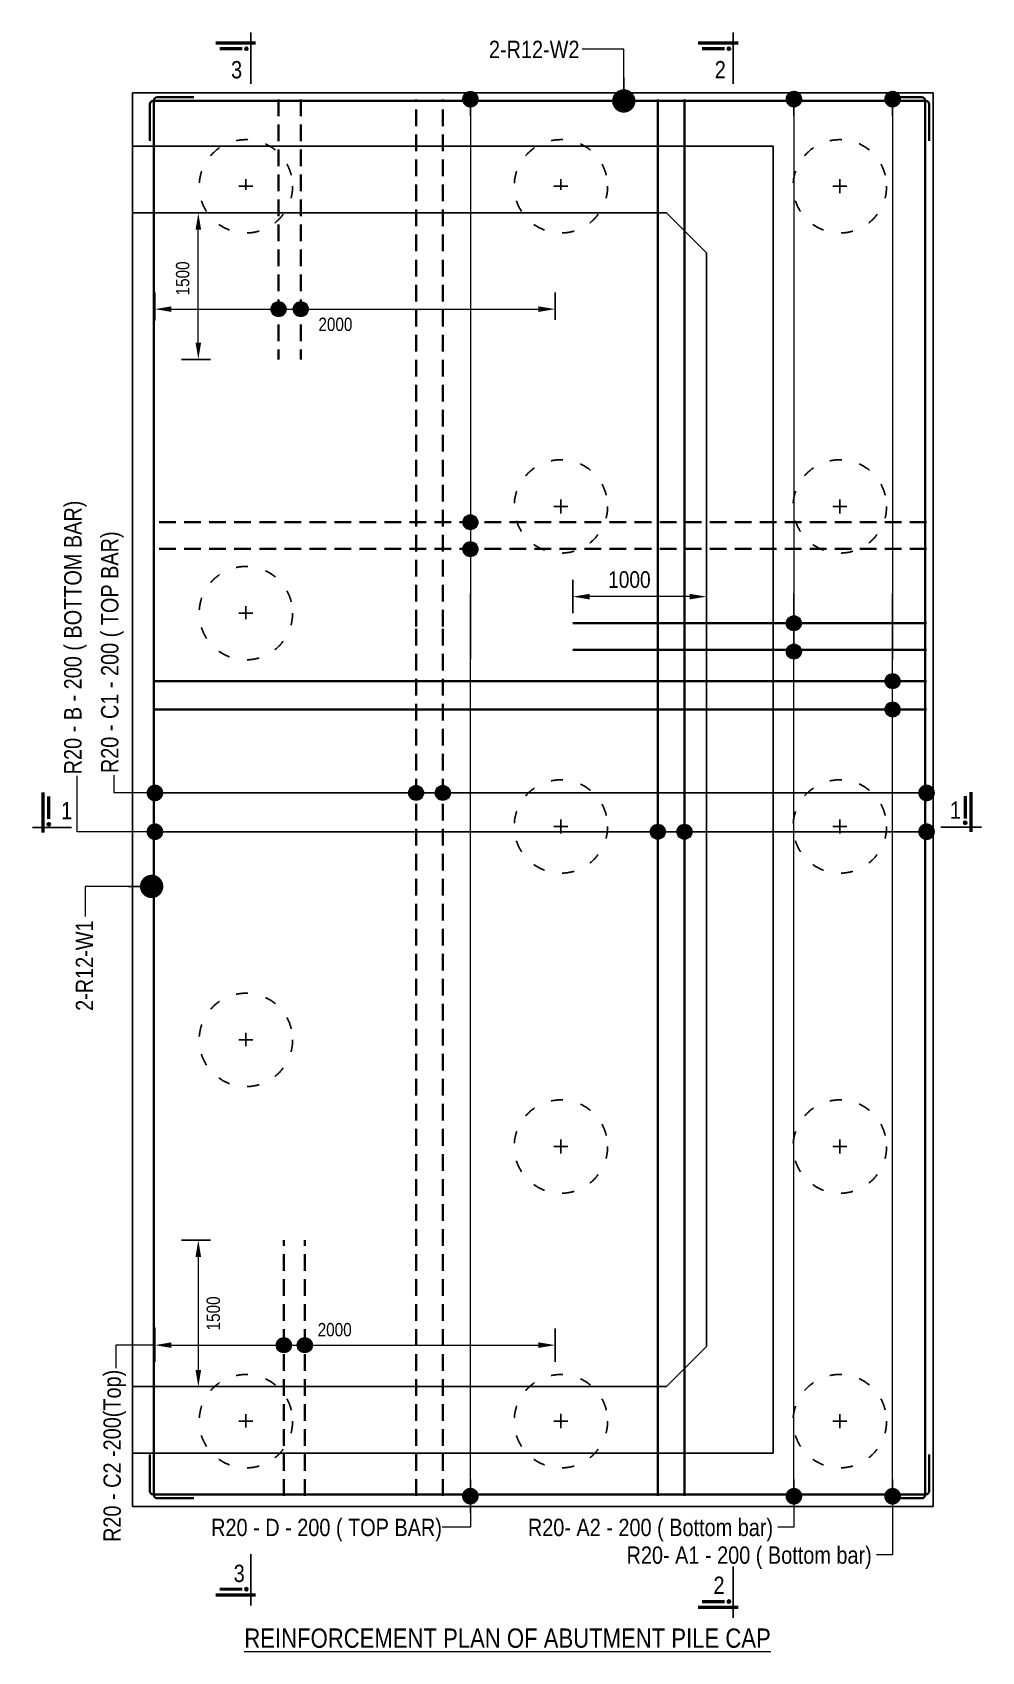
# Model space of a CAD drawing. Header units: millimetres. Extents: x -44822 to 222670, y -173707 to 25116.
# Drawn here: x 135245 to 142358, y 10923 to 23064 of the extents above; entities that cross this region are included whole.
import ezdxf

# ---------------------------------------------------------------- set-up
doc = ezdxf.new("R2010")
doc.units = ezdxf.units.MM
doc.header["$LTSCALE"] = 5
doc.header["$PDMODE"] = 2
for name, pattern in [('ACAD_ISO03W100', [30, 12, -18]), ('DASHED', [0.75, 0.5, -0.25]), ('DASHEDX2', [38.099999999999994, 25.4, -12.7])]:
    doc.linetypes.add(name, pattern=pattern)
for name, color, linetype in [('Abutment W Line', 200, 'Continuous'), ('Extra Line', 70, 'Continuous'), ('Pile', 11, 'Continuous')]:
    doc.layers.add(name, color=color, linetype=linetype)
for name, color, linetype, lineweight in [('Ber Top', 12, 'Continuous', 35), ('Dimision', 4, 'Continuous', 13), ('Text', 7, 'Continuous', 0)]:
    doc.layers.add(name, color=color, linetype=linetype, lineweight=lineweight)
doc.styles.get("Standard").update_dxf_attribs({"font": 'ARIALN.TTF'})
doc.dimstyles.new('ISO-25', dxfattribs={"dimtxt": 75, "dimasz": 45, "dimexe": 125, "dimexo": 75.625, "dimgap": 60, "dimtad": 1, "dimdec": 0, "dimtxsty": 'Standard', "dimblk": 'DOT', "dimcen": 52.5, "dimclrd": 256, "dimclre": 256, "dimclrt": 256, "dimadec": 0, "dimazin": 0, "dimtfac": 1, "dimtdec": 0, "dimtix": 1, "dimtmove": 0, "dimatfit": 3, "dimldrblk": 'DOT', "dimfxl": 1, "dimlwd": -1, "dimarcsym": 0})

# ---------------------------------------------------------------- blocks, each defined once
blk = doc.blocks.new('_Dot')
at = {"color": 0, "linetype": 'ByBlock', "lineweight": -2}
blk.add_line((-0.5, 0), (-1, 0), dxfattribs=at)
at = {"color": 0, "linetype": 'ByBlock', "const_width": 0.5}
blk.add_lwpolyline([(-0.25, 0, 1), (0.25, 0, 1)], format="xyb", close=True, dxfattribs=at)
blk = doc.blocks.new('*D266')
at = {"layer": 'Defpoints', "color": 0, "lineweight": 50, "transparency": 16777216}
for p in [(136162.3744328889, 13429.14068721748), (139162.3744328889, 13422.60372532873), (139162.3744328889, 13221.11390194843)]:
    blk.add_point(p, dxfattribs=at)
at = {"layer": 'Text', "lineweight": -2, "transparency": 16777216}
for p, q in [((136162.3744328889, 13353.51568721748), (136162.3744328889, 13096.11390194843)), ((139162.3744328889, 13346.97872532873), (139162.3744328889, 13096.11390194843))]:
    blk.add_line(p, q, dxfattribs=at)
at = {"layer": 'Text', "transparency": 16777216}
blk.add_line((136287.3744328889, 13221.11390194843), (139037.3744328889, 13221.11390194843), dxfattribs=at)
at = {"layer": 'Text', "lineweight": 50, "transparency": 16777216}
for points in [[(136287.3744328889, 13241.94723528176), (136287.3744328889, 13200.2805686151), (136162.3744328889, 13221.11390194843)], [(139037.3744328889, 13241.94723528176), (139037.3744328889, 13200.2805686151), (139162.3744328889, 13221.11390194843)]]:
    blk.add_solid(points, dxfattribs=at)
at = {"layer": 'Text', "transparency": 16777216, "insert": (137510.4015049069, 13336.54406521624), "char_height": 100, "attachment_point": 5}
blk.add_mtext('2000', dxfattribs=at)
blk = doc.blocks.new('*D267')
at = {"layer": 'Defpoints', "color": 0, "lineweight": 50, "transparency": 16777216}
for p in [(136656.6043357662, 14007.95094626662), (136488.5975864161, 12909.98526262951), (136672.8198758553, 12909.98526262951)]:
    blk.add_point(p, dxfattribs=at)
at = {"layer": 'Text', "lineweight": -2, "transparency": 16777216}
for p, q in [((136580.9793357662, 14007.95094626662), (136363.5975864161, 14007.95094626662)), ((136597.1948758553, 12909.98526262951), (136363.5975864161, 12909.98526262951))]:
    blk.add_line(p, q, dxfattribs=at)
at = {"layer": 'Text', "transparency": 16777216}
blk.add_line((136488.5975864161, 13882.95094626662), (136488.5975864161, 13034.98526262951), dxfattribs=at)
at = {"layer": 'Text', "lineweight": 50, "transparency": 16777216}
for points in [[(136467.7642530827, 13882.95094626662), (136509.4309197494, 13882.95094626662), (136488.5975864161, 14007.95094626662)], [(136467.7642530827, 13034.98526262951), (136509.4309197494, 13034.98526262951), (136488.5975864161, 12909.98526262951)]]:
    blk.add_solid(points, dxfattribs=at)
at = {"layer": 'Text', "transparency": 16777216, "insert": (136601.5018145684, 13458.96810444807), "char_height": 100, "attachment_point": 5, "rotation": 90}
blk.add_mtext('1500', dxfattribs=at)
blk = doc.blocks.new('*D270')
at = {"layer": 'Defpoints', "color": 0, "lineweight": 50, "transparency": 16777216}
for p in [(139162.3744328889, 20989.02743087484), (136162.3744328889, 20828.9840071791), (139162.3744328889, 20834.20973515002)]:
    blk.add_point(p, dxfattribs=at)
at = {"layer": 'Text', "lineweight": -2, "transparency": 16777216}
for p, q in [((136162.3744328889, 20904.6090071791), (136162.3744328889, 21114.02743087484)), ((139162.3744328889, 20909.83473515002), (139162.3744328889, 21114.02743087484))]:
    blk.add_line(p, q, dxfattribs=at)
at = {"layer": 'Text', "transparency": 16777216}
blk.add_line((136287.3744328889, 20989.02743087484), (139037.3744328889, 20989.02743087484), dxfattribs=at)
at = {"layer": 'Text', "lineweight": 50, "transparency": 16777216}
for points in [[(136287.3744328889, 21009.86076420817), (136287.3744328889, 20968.19409754151), (136162.3744328889, 20989.02743087484)], [(139037.3744328889, 21009.86076420817), (139037.3744328889, 20968.19409754151), (139162.3744328889, 20989.02743087484)]]:
    blk.add_solid(points, dxfattribs=at)
at = {"layer": 'Text', "transparency": 16777216, "insert": (137515.92662428, 20874.48390669762), "char_height": 100, "attachment_point": 5}
blk.add_mtext('2000', dxfattribs=at)
blk = doc.blocks.new('*D271')
at = {"layer": 'Defpoints', "color": 0, "lineweight": 50, "transparency": 16777216}
for p in [(136488.5975864161, 21709.98526262952), (136672.8198758553, 21709.98526262952), (136656.6043357662, 20612.01957899241)]:
    blk.add_point(p, dxfattribs=at)
at = {"layer": 'Text', "lineweight": -2, "transparency": 16777216}
for p, q in [((136597.1948758553, 21709.98526262952), (136363.5975864161, 21709.98526262952)), ((136580.9793357662, 20612.01957899241), (136363.5975864161, 20612.01957899241))]:
    blk.add_line(p, q, dxfattribs=at)
at = {"layer": 'Text', "transparency": 16777216}
blk.add_line((136488.5975864161, 20737.01957899241), (136488.5975864161, 21584.98526262952), dxfattribs=at)
at = {"layer": 'Text', "lineweight": 50, "transparency": 16777216}
for points in [[(136467.7642530827, 21584.98526262952), (136509.4309197494, 21584.98526262952), (136488.5975864161, 21709.98526262952)], [(136467.7642530827, 20737.01957899241), (136509.4309197494, 20737.01957899241), (136488.5975864161, 20612.01957899241)]]:
    blk.add_solid(points, dxfattribs=at)
at = {"layer": 'Text', "transparency": 16777216, "insert": (136371.7615461055, 21219.40031552157), "char_height": 100, "attachment_point": 5, "rotation": 90}
blk.add_mtext('1500', dxfattribs=at)
blk = doc.blocks.new('*D282')
at = {"layer": 'Defpoints', "color": 0, "lineweight": 50, "transparency": 16777216}
for p in [(139295.8060299469, 18833.4169310644), (139295.8060299469, 18633.68334861599), (140295.8060299469, 18633.68334861599)]:
    blk.add_point(p, dxfattribs=at)
at = {"layer": 'Text', "lineweight": -2, "transparency": 16777216}
for p, q in [((139295.8060299469, 18709.30834861599), (139295.8060299469, 18958.4169310644)), ((140295.8060299469, 18709.30834861599), (140295.8060299469, 18958.4169310644))]:
    blk.add_line(p, q, dxfattribs=at)
at = {"layer": 'Text', "transparency": 16777216}
blk.add_line((140170.8060299469, 18833.4169310644), (139420.8060299469, 18833.4169310644), dxfattribs=at)
at = {"layer": 'Text', "lineweight": 50, "transparency": 16777216}
for points in [[(139420.8060299469, 18854.25026439773), (139420.8060299469, 18812.58359773107), (139295.8060299469, 18833.4169310644)], [(140170.8060299469, 18854.25026439773), (140170.8060299469, 18812.58359773107), (140295.8060299469, 18833.4169310644)]]:
    blk.add_solid(points, dxfattribs=at)
at = {"layer": 'Text', "transparency": 16777216, "insert": (139718.6891990027, 18960.55315765204), "char_height": 125, "attachment_point": 5}
blk.add_mtext('1000', dxfattribs=at)

msp = doc.modelspace()

# ---------------------------------------------------------------- hatches: boundary and pattern name
at = {"layer": 'Extra Line'}
for points in [[(136836.4049412798, 22941.95779352779, -1), (136860.8402393328, 22941.95779352779, -1)], [(140452.595027108, 22941.95779352779, -1), (140477.030325161, 22941.95779352779, -1)], [(135355.2574706265, 17126.21812409742, -1), (135379.6927686794, 17126.21812409742, -1)], [(142223.7121660514, 17138.05217021755, -1), (142248.1474641043, 17138.05217021755, -1)], [(136836.4049412798, 11391.12822398816, 1), (136860.8402393328, 11391.12822398816, 1)], [(140452.595027108, 11298.04620732943, 1), (140477.030325161, 11298.04620732943, 1)]]:
    msp.add_hatch(color=256, dxfattribs=at).paths.add_polyline_path(points)
at = {"layer": 'Text'}
h = msp.add_hatch(color=256, dxfattribs=at)
h.paths.add_polyline_path([(137146.3546955645, 20989.02743087484), (137033.8546955645, 20989.02743087484, 1)])
h.paths.add_polyline_path([(137033.8546955645, 20989.02743087484), (137146.3546955645, 20989.02743087484, 1)])
h = msp.add_hatch(color=256, dxfattribs=at)
h.paths.add_polyline_path([(137312.2893692743, 20989.02743087484), (137199.7893692743, 20989.02743087484, 1)])
h.paths.add_polyline_path([(137199.7893692743, 20989.02743087484), (137312.2893692743, 20989.02743087484, 1)])
h = msp.add_hatch(color=256, dxfattribs=at)
h.paths.add_polyline_path([(138583.5621810364, 19390.90509069539), (138471.0621810364, 19390.90509069539, 1)])
h.paths.add_polyline_path([(138471.0621810364, 19390.90509069539), (138583.5621810364, 19390.90509069539, 1)])
h = msp.add_hatch(color=256, dxfattribs=at)
h.paths.add_polyline_path([(138583.5621810364, 19189.26931810243), (138471.0621810364, 19189.26931810243, 1)])
h.paths.add_polyline_path([(138471.0621810364, 19189.26931810243), (138583.5621810364, 19189.26931810243, 1)])
h = msp.add_hatch(color=256, dxfattribs=at)
h.paths.add_polyline_path([(141007.9782627177, 18633.68334861599), (140895.4782627177, 18633.68334861599, -1)])
h.paths.add_polyline_path([(140895.4782627177, 18633.68334861599), (141007.9782627177, 18633.68334861599, -1)])
h = msp.add_hatch(color=256, dxfattribs=at)
h.paths.add_polyline_path([(141007.9782627177, 18421.34786589666), (140895.4782627177, 18421.34786589666, -1)])
h.paths.add_polyline_path([(140895.4782627177, 18421.34786589666), (141007.9782627177, 18421.34786589666, -1)])
h = msp.add_hatch(color=256, dxfattribs=at)
h.paths.add_polyline_path([(141747.4415113288, 18199.925032646), (141634.9415113288, 18199.925032646, -1)])
h.paths.add_polyline_path([(141634.9415113288, 18199.925032646), (141747.4415113288, 18199.925032646, -1)])
h = msp.add_hatch(color=256, dxfattribs=at)
h.paths.add_polyline_path([(141747.4415113288, 17987.58954992667), (141634.9415113288, 17987.58954992667, -1)])
h.paths.add_polyline_path([(141634.9415113288, 17987.58954992667), (141747.4415113288, 17987.58954992667, -1)])
h = msp.add_hatch(color=256, dxfattribs=at)
h.paths.add_polyline_path([(138176.6615027302, 17361.60491968175), (138064.1615027302, 17361.60491968175, -1)])
h.paths.add_polyline_path([(138064.1615027302, 17361.60491968175), (138176.6615027302, 17361.60491968175, -1)])
h = msp.add_hatch(color=256, dxfattribs=at)
h.paths.add_polyline_path([(138376.6615027302, 17361.60491968175), (138264.1615027302, 17361.60491968175, -1)])
h.paths.add_polyline_path([(138264.1615027302, 17361.60491968175), (138376.6615027302, 17361.60491968175, -1)])
h = msp.add_hatch(color=256, dxfattribs=at)
h.paths.add_polyline_path([(139988.0675285657, 17070.78714419694), (139875.5675285657, 17070.78714419694, -1)])
h.paths.add_polyline_path([(139875.5675285657, 17070.78714419694), (139988.0675285657, 17070.78714419694, -1)])
h = msp.add_hatch(color=256, dxfattribs=at)
h.paths.add_polyline_path([(140188.0675285657, 17070.78714419694), (140075.5675285657, 17070.78714419694, -1)])
h.paths.add_polyline_path([(140075.5675285657, 17070.78714419694), (140188.0675285657, 17070.78714419694, -1)])
h = msp.add_hatch(color=256, dxfattribs=at)
h.paths.add_polyline_path([(137185.8461050683, 13221.11390194843), (137073.3461050683, 13221.11390194843, -1)])
h.paths.add_polyline_path([(137073.3461050683, 13221.11390194843), (137185.8461050683, 13221.11390194843, -1)])
h = msp.add_hatch(color=256, dxfattribs=at)
h.paths.add_polyline_path([(137342.6435268399, 13221.11390194843), (137230.1435268399, 13221.11390194843, -1)])
h.paths.add_polyline_path([(137230.1435268399, 13221.11390194843), (137342.6435268399, 13221.11390194843, -1)])

# ---------------------------------------------------------------- linework, layer by layer
at = {"layer": 'Abutment W Line'}
for p, q in [((140795.8060299469, 22209.98526262951), (135995.8060299469, 22209.98526262951)), ((140795.8060299469, 17359.98526262951), (140795.8060299469, 22209.98526262951)), ((139995.8060299469, 21709.98526262951), (135995.8060299469, 21709.98526262951)), ((140295.8060299469, 21409.98526262951), (139995.8060299469, 21709.98526262951)), ((140295.8060299469, 17359.98526262951), (140295.8060299469, 21409.98526262951)), ((140295.8060299469, 17359.98526262951), (140295.8060299469, 13209.98526262951)), ((140795.8060299469, 17359.98526262951), (140795.8060299469, 12409.98526262951)), ((140295.8060299469, 13209.98526262951), (139995.8060299469, 12909.98526262951)), ((139995.8060299469, 12909.98526262951), (135995.8060299469, 12909.98526262951)), ((140795.8060299469, 12409.98526262951), (135995.8060299469, 12409.98526262951))]:
    msp.add_line(p, q, dxfattribs=at)
at = {"layer": 'Ber Top', "linetype": 'DASHED', "ltscale": 50}
for p, q in [((137090.1046955645, 22560.47009772561), (137090.1046955645, 20612.0195789924)), ((137256.0393692743, 22560.47009772561), (137256.0393692743, 20612.0195789924)), ((141945.8060299469, 19392.13257286347), (136163.5980782521, 19392.13257286347)), ((141945.8060299469, 19192.13257286347), (136163.5980782521, 19192.13257286347)), ((137129.5961050683, 12091.2610209108), (137129.5961050683, 14007.95094626661)), ((137286.3935268399, 12091.2610209108), (137286.3935268399, 14007.95094626661))]:
    msp.add_line(p, q, dxfattribs=at)
at = {"layer": 'Ber Top', "linetype": 'DASHEDX2', "ltscale": 0.02}
for p, q in [((139931.8175285658, 12091.74585600691), (139931.8175285657, 22559.98526262951)), ((140131.8175285658, 12091.74585600691), (140131.8175285657, 22559.98526262951)), ((141945.8060299469, 18199.925032646), (136163.5980782521, 18199.925032646)), ((141945.8060299469, 17987.58954992667), (136163.5980782521, 17987.58954992667))]:
    msp.add_line(p, q, dxfattribs=at)
at = {"layer": 'Ber Top', "ltscale": 0.05}
for p, q in [((141945.8060299469, 18633.68334861599), (139295.8060299469, 18633.68334861599)), ((141945.8060299469, 18433.68334861599), (139295.8060299469, 18433.68334861599))]:
    msp.add_line(p, q, dxfattribs=at)
for points in [[(141965.5257439318, 22249.98526262951), (141965.5257439318, 22524.98526262951, 0.4142135623730951), (141940.5257439318, 22549.98526262951), (136151.086315962, 22549.9852626295, 0.414213562373095), (136126.086315962, 22524.9852626295), (136126.0863159619, 22249.98526262951)], [(136155.8060299469, 18609.98526262951), (136155.8060299469, 22553.73912246057, -0.414213562373095), (136180.8060299469, 22578.73912246057), (136455.8060299469, 22578.73912246057)], [(141935.8060299469, 18609.98526262951), (141935.8060299469, 22553.73912246057, 0.414213562373095), (141910.8060299469, 22578.73912246057), (141635.8060299469, 22578.73912246057)], [(136155.8060299469, 18609.98526262951), (136155.8060299469, 12097.99199617585, 0.414213562373095), (136180.8060299469, 12072.99199617585), (136455.8060299469, 12072.99199617585)], [(141935.8060299469, 18609.98526262951), (141935.8060299469, 12097.99199617585, -0.414213562373095), (141910.8060299469, 12072.99199617585), (141635.8060299469, 12072.99199617585)], [(141965.5257439318, 12401.74585600691), (141965.5257439318, 12126.74585600691, -0.4142135623730951), (141940.5257439318, 12101.74585600691), (136151.086315962, 12101.74585600691, -0.414213562373095), (136126.086315962, 12126.74585600691), (136126.0863159619, 12401.74585600691)]]:
    msp.add_lwpolyline(points, format="xyb", dxfattribs=at)
at = {"layer": 'Ber Top', "linetype": 'DASHED', "ltscale": 50}
for points in [[(138120.4115027302, 12091.74585600691), (138120.4115027302, 18609.98526262951), (138120.4115027302, 22559.98526262951)], [(138320.4115027302, 12091.74585600691), (138320.4115027302, 18609.98526262951), (138320.4115027302, 22559.98526262951)]]:
    msp.add_lwpolyline(points, dxfattribs=at)
at = {"layer": 'Extra Line'}
for p, q in [((136881.4169188664, 22678.87561258583), (136881.4169188664, 23064.1561453286)), ((140497.6070046946, 22678.87561258583), (140497.6070046946, 23064.1561453286)), ((141995.8060299469, 22609.98526262951), (135995.8060299469, 22609.98526262951)), ((135995.8060299469, 22609.98526262951), (135995.8060299469, 17309.98526262951)), ((141995.8060299469, 17359.98526262951), (141995.8060299469, 22609.98526262951)), ((136897.5856587942, 21909.98526262951), (136792.5856587942, 21909.98526262951)), ((136845.0856587942, 21962.48526262951), (136845.0856587942, 21882.48526262951)), ((139258.1573479545, 21909.98526262951), (139153.1573479545, 21909.98526262951)), ((139205.6573479545, 21962.48526262951), (139205.6573479545, 21882.48526262951)), ((141348.3060299469, 21909.98526262951), (141243.3060299469, 21909.98526262951)), ((141295.8060299469, 21962.48526262951), (141295.8060299469, 21857.48526262951)), ((139205.6573479545, 19562.48526262951), (139205.6573479545, 19457.48526262951)), ((141295.8060299469, 19562.48526262951), (141295.8060299469, 19457.48526262951)), ((139258.1573479545, 19509.98526262951), (139153.1573479545, 19509.98526262951)), ((141348.3060299469, 19509.98526262951), (141243.3060299469, 19509.98526262951)), ((136897.5856587942, 18710.15192929617), (136792.5856587942, 18710.15192929617)), ((136897.5856587942, 18710.15192929617), (136792.5856587942, 18710.15192929617)), ((136845.0856587942, 18663.56987241418), (136845.0856587942, 18762.65192929617)), ((135995.8060299469, 12009.98526262951), (135995.8060299469, 17309.98526262951)), ((141995.8060299469, 17359.98526262951), (141995.8060299469, 12009.98526262951)), ((139205.6573479545, 17162.48526262951), (139205.6573479545, 17057.48526262951)), ((141295.8060299469, 17162.48526262951), (141295.8060299469, 17057.48526262951)), ((135539.0163259174, 17101.53226009284), (135245.2767678521, 17101.53226009284)), ((139258.1573479545, 17109.98526262951), (139153.1573479545, 17109.98526262951)), ((141348.3060299469, 17109.98526262951), (141243.3060299469, 17109.98526262951)), ((142053.8859836287, 17105.25784165743), (142358.1281668787, 17105.25784165743)), ((136845.0856587942, 15463.56987241418), (136845.0856587942, 15562.65192929617)), ((136897.5856587942, 15510.15192929617), (136792.5856587942, 15510.15192929617)), ((136897.5856587942, 15510.15192929617), (136792.5856587942, 15510.15192929617)), ((139258.1573479545, 14709.98526262951), (139153.1573479545, 14709.98526262951)), ((139205.6573479545, 14657.48526262951), (139205.6573479545, 14762.48526262951)), ((141348.3060299469, 14709.98526262951), (141243.3060299469, 14709.98526262951)), ((141295.8060299469, 14657.48526262951), (141295.8060299469, 14762.48526262951)), ((136897.5856587942, 12651.29850792843), (136792.5856587942, 12651.29850792843)), ((136845.0856587942, 12604.71645104644), (136845.0856587942, 12703.79850792843)), ((139258.1573479545, 12650.83953636943), (139153.1573479545, 12650.83953636943)), ((139205.6573479545, 12598.33953636943), (139205.6573479545, 12706.00207432008)), ((141348.3060299469, 12651.29850792843), (141243.3060299469, 12651.29850792843)), ((141295.8060299469, 12598.79850792843), (141295.8060299469, 12703.79850792843)), ((141995.8060299469, 12009.98526262951), (135995.8060299469, 12009.98526262951)), ((136881.4169188664, 11654.32161943155), (136881.4169188664, 11269.04108668878)), ((140497.6070046946, 11561.12838827138), (140497.6070046946, 11175.84785552861))]:
    msp.add_line(p, q, dxfattribs=at)
for points, const_width in [([(136918.8058969452, 22985.37374591272), (136617.4239812583, 22985.37374591272)], 24.43529805292069), ([(136817.633210769, 22941.95779352778), (136647.6387966429, 22941.95779352778)], 24.43529805292069), ([(140534.9959827734, 22985.37374591272), (140233.6140670865, 22985.37374591272)], 24.43529805292069), ([(140433.8232965972, 22941.95779352778), (140263.8288824711, 22941.95779352778)], 24.43529805292069), ([(135324.059167268, 17064.1432820141), (135324.059167268, 17365.52519770094)], 24.4352980529207), ([(142279.3457674628, 17067.86886357869), (142279.3457674628, 17369.25077926553)], 24.43529805292069), ([(135367.4751196529, 17165.31596819025), (135367.4751196529, 17335.31038231632)], 24.4352980529207), ([(142235.9298150778, 17169.04154975484), (142235.9298150778, 17339.03596388091)], 24.43529805292069), ([(136918.8058969452, 11347.82348610467), (136617.4239812583, 11347.82348610467)], 24.43529805292069), ([(136817.633210769, 11391.2394384896), (136647.6387966429, 11391.2394384896)], 24.43529805292069), ([(140433.8232965972, 11298.04620732943), (140263.8288824711, 11298.04620732943)], 24.43529805292069), ([(140534.9959827734, 11254.6302549445), (140233.6140670865, 11254.6302549445)], 24.43529805292069)]:
    msp.add_lwpolyline(points, dxfattribs=dict(at, const_width=const_width))
for centre in [(136848.6225903063, 22941.95779352779), (140464.8126761345, 22941.95779352779), (135367.4751196529, 17126.21812409742), (142235.9298150778, 17138.05217021755), (136848.6225903063, 11391.2394384896), (140464.8126761345, 11298.09751575231)]:
    msp.add_circle(centre, 12.21764902646035, dxfattribs=at)
at = {"layer": 'Pile', "linetype": 'ACAD_ISO03W100', "ltscale": 1.5}
for centre in [(136845.0856587942, 21909.98526262951), (139205.6573479545, 21909.98526262951), (141295.8060299469, 21909.98526262951), (139205.6573479545, 19509.98526262951), (141295.8060299469, 19509.98526262951), (136845.0856587942, 18709.69295773718), (139205.6573479545, 17109.98526262951), (141295.8060299469, 17109.98526262951), (136845.0856587942, 15509.69295773718), (139205.6573479545, 14709.98526262951), (141295.8060299469, 14709.98526262951), (136845.0856587942, 12650.83953636943), (139205.6573479545, 12650.83953636943), (141295.8060299469, 12651.29850792843)]:
    msp.add_circle(centre, 350, dxfattribs=at)
at = {"layer": 'Text'}
for p, q in [((138477.3121810364, 22562.95498922734), (138577.3121810364, 22562.95498922734)), ((140901.7282627177, 22560.47009772561), (141001.7282627177, 22560.47009772561)), ((141641.1915113288, 22560.47009772561), (141741.1915113288, 22560.47009772561)), ((141641.1915113288, 22560.47009772561), (141741.1915113288, 22560.47009772561)), ((136164.1528665415, 17311.60491968175), (136164.1528665415, 17411.60491968175)), ((141945.8060299469, 17317.01723621075), (141945.8060299469, 17417.01723621075)), ((136164.1528665415, 17020.78714419694), (136164.1528665415, 17120.78714419694)), ((141945.8060299469, 17024.10164279318), (141945.8060299469, 17124.10164279318)), ((138477.3121810364, 12088.77612940908), (138577.3121810364, 12088.77612940908)), ((140901.7282627177, 12091.2610209108), (141001.7282627177, 12091.2610209108)), ((141641.1915113288, 12091.2610209108), (141741.1915113288, 12091.2610209108))]:
    msp.add_line(p, q, dxfattribs=at)
for points in [[(136162.3744328889, 13221.80121138781), (135869.653242242, 13221.80121138781), (135869.653242242, 13049.17681679629)], [(140951.7282627177, 12091.2610209108), (140951.7282627177, 11857.38817782695), (140831.4784942623, 11857.38817782695)], [(141691.1915113288, 12091.2610209108), (141691.1915113288, 11649.77926222547), (141570.9417428733, 11649.77926222547)]]:
    msp.add_lwpolyline(points, dxfattribs=at)
for centre in [(137090.1046955645, 20989.02743087484), (137256.0393692743, 20989.02743087484), (138527.3121810364, 19390.90509069539), (138527.3121810364, 19189.26931810243), (140951.7282627177, 18633.68334861599), (140951.7282627177, 18421.34786589666), (141691.1915113288, 18199.925032646), (141691.1915113288, 17987.58954992667), (138120.4115027302, 17361.60491968175), (138320.4115027302, 17361.60491968175), (139931.8175285657, 17070.78714419694), (140131.8175285657, 17070.78714419694), (137129.5961050683, 13221.11390194843), (137286.3935268399, 13221.11390194843)]:
    msp.add_circle(centre, 56.25, dxfattribs=at)

# ---------------------------------------------------------------- texts
for s, height, p in [('2-R12-W2', 130, (138666.4832900662, 22871.57270035096)), ('3', 130, (136734.0712214247, 22719.27872222091)), ('2', 130, (140358.4141333413, 22719.27872222091)), ('1', 130, (135460.2651726021, 17163.89843965541)), ('1', 130, (142120.1907676533, 17167.62402122003)), (' R20 - D - 200 ( TOP BAR)', 130, (136543.2632129348, 11789.33234531687)), ('R20- A2 - 200 ( Bottom bar)', 130, (138958.1905920644, 11789.37587962928)), ('R20- A1 - 200 ( Bottom bar)', 130, (139697.6538406755, 11581.7669640278)), ('3', 130, (136753.4957912939, 11444.70915902399)), ('2', 130, (140348.9135337094, 11355.92516009477)), ('%%UREINFORCEMENT PLAN OF ABUTMENT PILE CAP', 144.5, (136833.3832668661, 10952.04737058323))]:
    msp.add_text(s, height=height, dxfattribs=at).set_placement(p)
for s, p in [(' R20 - B - 200 ( BOTTOM BAR)', (135613.1850471551, 17459.70340469911)), (' R20 - C1 - 200 ( TOP BAR)', (135889.5968510518, 17468.83408416386)), ('2-R12-W1', (135700.3341200667, 15727.19984207796)), ('R20 - C2 -200(Top)', (135907.7774477433, 11745.3830332379))]:
    msp.add_text(s, height=130, rotation=90, dxfattribs=at).set_placement(p)

# ---------------------------------------------------------------- dimensions: what is measured, and where the dimension line sits
for base, p1, p2, angle, text, picture, middle in [((136488.5975864161, 21709.98526262952), (136656.6043357661, 20612.0195789924), (136672.8198758552, 21709.98526262951), 270, '1500', '*D271', (136371.7615461055, 21219.40031552157)), ((139162.3744328889, 20989.02743087484), (136162.3744328889, 20828.9840071791), (139162.3744328889, 20834.20973515002), 180, '2000', '*D270', (137515.92662428, 20874.48390669762)), ((136488.5975864161, 12909.98526262951), (136656.6043357661, 14007.95094626661), (136672.8198758552, 12909.98526262951), 90, '1500', '*D267', (136601.5018145684, 13458.96810444807)), ((139162.3744328889, 13221.11390194843), (136162.3744328889, 13429.14068721748), (139162.3744328889, 13422.60372532873), 180, '2000', '*D266', (137510.4015049069, 13336.54406521624))]:
    dim = msp.add_linear_dim(base=base, p1=p1, p2=p2, angle=angle, text=text, dimstyle='ISO-25', override={"dimtxt": 100, "dimasz": 125, "dimtad": 0, "dimsah": 1, "dimtmove": 2}, dxfattribs=at)
    dim.commit()
    dim.dimension.update_dxf_attribs({"geometry": picture, "text_midpoint": middle, "dimtype": 160})
dim = msp.add_linear_dim(base=(139295.8060299469, 18833.4169310644), p1=(140295.8060299469, 18633.68334861599), p2=(139295.8060299469, 18633.68334861599), angle=180, dimstyle='ISO-25', override={"dimtxt": 125, "dimasz": 125, "dimtad": 0, "dimsah": 1, "dimtmove": 2}, dxfattribs=at)
dim.commit()
dim.dimension.update_dxf_attribs({"geometry": '*D282', "text_midpoint": (139718.6891990027, 18960.55315765204), "dimtype": 160})

# ---------------------------------------------------------------- leaders
at = {"layer": 'Dimision'}
for points in [[(139676.7728032105, 22549.98526262951), (139676.7728032105, 22938.76082798371), (139365.6462569291, 22938.76082798371)], [(136138.8471109761, 16660.48705882439), (135639.6448611444, 16660.80128764922), (135639.6448611444, 16434.05389206672)]]:
    msp.add_leader(points, dimstyle='ISO-25', override={"dimasz": 175, "dimtad": 0}, dxfattribs=at)
at = {"layer": 'Text'}
for points in [[(138527.3121810364, 22562.95498922734), (138527.3121810364, 18365.23480337832)], [(140951.7282627177, 22563.67253205984), (140951.7282627177, 18363.92534303792)], [(141691.1915113288, 22563.67253205984), (141691.1915113288, 18363.92534303792)], [(138527.3121810364, 12088.77612940908), (138527.3121810364, 18854.73572188069)], [(140951.7282627177, 12088.05858657658), (140951.7282627177, 18856.04518222109)], [(141691.1915113288, 12088.05858657658), (141691.1915113288, 18856.04518222109)], [(141945.8060299469, 17070.78714419694), (135580.8869962782, 17070.78714419694), (135580.8869962782, 17490.30590564991)], [(141945.8060299469, 17361.60491968175), (135857.298800175, 17361.60491968175), (135857.298800175, 17494.12692865211)], [(136163.5980782521, 17361.60491968175), (141945.8060299469, 17361.60491968175)], [(136163.5980782521, 17070.78714419694), (141945.8060299469, 17070.78714419694)], [(138527.3121810364, 12088.77612940908), (138527.3121810364, 11857.38817782695), (138314.6507114171, 11857.38817782695)]]:
    msp.add_leader(points, dimstyle='ISO-25', override={"dimasz": 125, "dimtad": 0}, dxfattribs=at)

doc.saveas('drawing.dxf')
